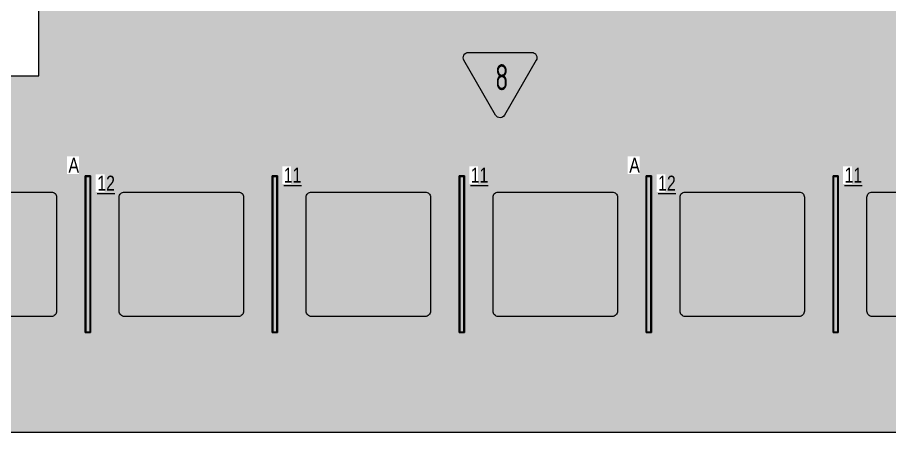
# Model space of a CAD drawing. Header units: millimetres. Extents: x -547274 to 397870, y -45599 to 141350.
# Drawn here: x -186279 to -177918, y 75166 to 79140 of the extents above; entities that cross this region are included whole.
import ezdxf

# ---------------------------------------------------------------- set-up
doc = ezdxf.new("R2010")
doc.units = ezdxf.units.MM
for name, color, linetype, lineweight in [('_ЭОМ_ОБЩ_Освещение_текст тип светильника', 172, 'Continuous', 50), ('_ЭОМ_светильник А', 1, 'Continuous', 35), ('_ЭОМ_светильник Р', 4, 'Continuous', 35), ('АР_Потолки_Штриховка', 252, 'Continuous', 0)]:
    doc.layers.add(name, color=color, linetype=linetype, lineweight=lineweight)
for name, color, linetype, lineweight, true_color in [('АР_Потолок_RAL 095 85 40', 7, 'Continuous', 5, 0xddc87a), ('АР_Потолок_RAL 100 70 20', 7, 'Continuous', 5, 0xb3ac85), ('АР_Потолок_Покраска', 7, 'Continuous', 5, 0x007399), ('АР_Потолок_Текстура дерево', 7, 'Continuous', 5, 0xe7bf8e)]:
    doc.layers.add(name, color=color, linetype=linetype, lineweight=lineweight, true_color=true_color)
doc.styles.add('ISOCPEUR', font='isocpeur.ttf', dxfattribs={"height": 800})
doc.styles.add('ГОСТ', font='cad.shx', dxfattribs={"width": 0.8})

# ---------------------------------------------------------------- blocks, each defined once
blk = doc.blocks.new('RVE-PLS5070-1500-P')
at = {"color": 0, "linetype": 'ByBlock', "lineweight": -2, "ltscale": 40}
for points in [[(750, -25), (-750, -25), (-750, 25), (750, 25)], [(745, -20), (-745, -20), (-745, 20), (745, 20)]]:
    blk.add_lwpolyline(points, close=True, dxfattribs=at)

msp = doc.modelspace()

# ---------------------------------------------------------------- hatches: boundary and pattern name
at = {"layer": 'АР_Потолки_Штриховка', "ltscale": 100, "true_color": 0xf8f6b0}
h = msp.add_hatch(color=51, dxfattribs=at)
h.dxf.hatch_style = 1
h.paths.add_polyline_path([(-185622.9, 77618), (-185622.9, 76128), (-185582.9, 76128), (-185582.9, 77618)])
h = msp.add_hatch(color=51, dxfattribs=at)
h.dxf.hatch_style = 1
h.paths.add_polyline_path([(-183830.9, 77618), (-183830.9, 76128), (-183790.9, 76128), (-183790.9, 77618)])
h = msp.add_hatch(color=51, dxfattribs=at)
h.dxf.hatch_style = 1
h.paths.add_polyline_path([(-182038.9, 77618), (-182038.9, 76128), (-181998.9, 76128), (-181998.9, 77618)])
h = msp.add_hatch(color=51, dxfattribs=at)
h.dxf.hatch_style = 1
h.paths.add_polyline_path([(-180246.9, 77618), (-180246.9, 76128), (-180206.9, 76128), (-180206.9, 77618)])
h = msp.add_hatch(color=51, dxfattribs=at)
h.dxf.hatch_style = 1
h.paths.add_polyline_path([(-178454.9, 77618), (-178454.9, 76128), (-178414.9, 76128), (-178414.9, 77618)])
at = {"layer": 'АР_Потолок_RAL 095 85 40', "transparency": 33554687}
h = msp.add_hatch(color=256, dxfattribs=at)
h.dxf.hatch_style = 1
h.paths.add_polyline_path([(-185902.9, 77419, 0.414214), (-185952.9, 77469), (-187044.9, 77469, 0.414214), (-187094.9, 77419), (-187094.9, 76327, 0.414214), (-187044.9, 76277), (-185952.9, 76277, 0.414214), (-185902.9, 76327)])
h = msp.add_hatch(color=256, dxfattribs=at)
h.dxf.hatch_style = 1
h.paths.add_polyline_path([(-180526.9, 77419, 0.414214), (-180576.9, 77469), (-181668.9, 77469, 0.414214), (-181718.9, 77419), (-181718.9, 76327, 0.414214), (-181668.9, 76277), (-180576.9, 76277, 0.414214), (-180526.9, 76327)])
at = {"layer": 'АР_Потолок_RAL 100 70 20', "transparency": 33554687}
h = msp.add_hatch(color=256, dxfattribs=at)
h.dxf.hatch_style = 1
h.paths.add_polyline_path([(-184110.9, 77419, 0.414214), (-184160.9, 77469), (-185252.9, 77469, 0.414214), (-185302.9, 77419), (-185302.9, 76327, 0.414214), (-185252.9, 76277), (-184160.9, 76277, 0.414214), (-184110.9, 76327)])
h = msp.add_hatch(color=256, dxfattribs=at)
h.dxf.hatch_style = 1
h.paths.add_polyline_path([(-178734.9, 77419, 0.414214), (-178784.9, 77469), (-179876.9, 77469, 0.414214), (-179926.9, 77419), (-179926.9, 76327, 0.414214), (-179876.9, 76277), (-178784.9, 76277, 0.414214), (-178734.9, 76327)])
at = {"layer": 'АР_Потолок_Покраска'}
h = msp.add_hatch(dxfattribs=at)
h.set_pattern_fill('CROSS', color=256, scale=25)
h.set_pattern_definition([(0, (-416405.63, 48417.43), (158.75, 158.75), [79.375, -238.125]), (90, (-416365.94, 48377.74), (-158.75, 158.75), [79.375, -238.125])])
h.paths.add_polyline_path([(-186073.9, 86190), (-177808.9, 86200), (-177808.9, 78580.3), (-165736.3, 78580.3), (-165736.6, 75165.7), (-189341.1, 75165.7), (-189341.4, 78580.3), (-186073.9, 78580.3)])
at = {"layer": 'АР_Потолок_Текстура дерево', "transparency": 33554687}
h = msp.add_hatch(color=256, dxfattribs=at)
h.dxf.hatch_style = 1
h.paths.add_polyline_path([(-182318.9, 77419, 0.414214), (-182368.9, 77469), (-183460.9, 77469, 0.414214), (-183510.9, 77419), (-183510.9, 76327, 0.414214), (-183460.9, 76277), (-182368.9, 76277, 0.414214), (-182318.9, 76327)])
h = msp.add_hatch(color=256, dxfattribs=at)
h.dxf.hatch_style = 1
h.paths.add_polyline_path([(-178134.9, 76327, 0.414214), (-178084.9, 76277), (-176992.9, 76277, 0.414214), (-176942.9, 76327), (-176942.9, 77419, 0.414214), (-176992.9, 77469), (-178084.9, 77469, 0.414214), (-178134.9, 77419)])

# ---------------------------------------------------------------- linework, layer by layer
msp.add_lwpolyline([(-186073.9, 86350.7), (-177808.9, 86350.7), (-177808.9, 78580.3), (-165736.3, 78580.3), (-165736.6, 75165.7), (-189341.1, 75165.7), (-189341.4, 78580.3), (-186073.9, 78580.3)], close=True)
msp.add_lwpolyline([(-181955.4, 78805.3), (-181349.2, 78805.3, -0.577349), (-181305.9, 78730.3), (-181609, 78205.3, -0.577354), (-181695.6, 78205.3), (-181998.7, 78730.3, -0.577349), (-181955.4, 78805.3, -0.000002)], format="xyb")
at = {"layer": 'АР_Потолки_Штриховка', "color": 18, "ltscale": 100, "true_color": 0x000000}
for points in [[(-185627.9, 77623), (-185627.9, 76123), (-185577.9, 76123), (-185577.9, 77623)], [(-185622.9, 77618), (-185622.9, 76128), (-185582.9, 76128), (-185582.9, 77618)], [(-183835.9, 77623), (-183835.9, 76123), (-183785.9, 76123), (-183785.9, 77623)], [(-183830.9, 77618), (-183830.9, 76128), (-183790.9, 76128), (-183790.9, 77618)], [(-182043.9, 77623), (-182043.9, 76123), (-181993.9, 76123), (-181993.9, 77623)], [(-182038.9, 77618), (-182038.9, 76128), (-181998.9, 76128), (-181998.9, 77618)], [(-180251.9, 77623), (-180251.9, 76123), (-180201.9, 76123), (-180201.9, 77623)], [(-180246.9, 77618), (-180246.9, 76128), (-180206.9, 76128), (-180206.9, 77618)], [(-178459.9, 77623), (-178459.9, 76123), (-178409.9, 76123), (-178409.9, 77623)], [(-178454.9, 77618), (-178454.9, 76128), (-178414.9, 76128), (-178414.9, 77618)]]:
    msp.add_lwpolyline(points, close=True, dxfattribs=at)
at = {"layer": 'АР_Потолки_Штриховка', "color": 18, "lineweight": 18, "ltscale": 100, "true_color": 0x000000}
for points in [[(-185627.9, 77623), (-185627.9, 76123), (-185577.9, 76123), (-185577.9, 77623)], [(-185622.9, 77618), (-185622.9, 76128), (-185582.9, 76128), (-185582.9, 77618)], [(-183835.9, 77623), (-183835.9, 76123), (-183785.9, 76123), (-183785.9, 77623)], [(-183830.9, 77618), (-183830.9, 76128), (-183790.9, 76128), (-183790.9, 77618)], [(-182043.9, 77623), (-182043.9, 76123), (-181993.9, 76123), (-181993.9, 77623)], [(-182038.9, 77618), (-182038.9, 76128), (-181998.9, 76128), (-181998.9, 77618)], [(-180251.9, 77623), (-180251.9, 76123), (-180201.9, 76123), (-180201.9, 77623)], [(-180246.9, 77618), (-180246.9, 76128), (-180206.9, 76128), (-180206.9, 77618)], [(-178459.9, 77623), (-178459.9, 76123), (-178409.9, 76123), (-178409.9, 77623)], [(-178454.9, 77618), (-178454.9, 76128), (-178414.9, 76128), (-178414.9, 77618)]]:
    msp.add_lwpolyline(points, close=True, dxfattribs=at)
at = {"layer": 'АР_Потолки_Штриховка', "color": 18, "ltscale": 100, "true_color": 0x000000}
for points in [[(-187094.9, 76327), (-187094.9, 77419, -0.414214), (-187044.9, 77469), (-185952.9, 77469, -0.414214), (-185902.9, 77419), (-185902.9, 76327, -0.414214), (-185952.9, 76277), (-187044.9, 76277, -0.414214)], [(-185302.9, 76327), (-185302.9, 77419, -0.414214), (-185252.9, 77469), (-184160.9, 77469, -0.414214), (-184110.9, 77419), (-184110.9, 76327, -0.414214), (-184160.9, 76277), (-185252.9, 76277, -0.414214)], [(-183510.9, 76327), (-183510.9, 77419, -0.414214), (-183460.9, 77469), (-182368.9, 77469, -0.414214), (-182318.9, 77419), (-182318.9, 76327, -0.414214), (-182368.9, 76277), (-183460.9, 76277, -0.414214)], [(-181718.9, 76327), (-181718.9, 77419, -0.414214), (-181668.9, 77469), (-180576.9, 77469, -0.414214), (-180526.9, 77419), (-180526.9, 76327, -0.414214), (-180576.9, 76277), (-181668.9, 76277, -0.414214)], [(-179926.9, 76327), (-179926.9, 77419, -0.414214), (-179876.9, 77469), (-178784.9, 77469, -0.414214), (-178734.9, 77419), (-178734.9, 76327, -0.414214), (-178784.9, 76277), (-179876.9, 76277, -0.414214)], [(-178134.9, 76327), (-178134.9, 77419, -0.414214), (-178084.9, 77469), (-176992.9, 77469, -0.414214), (-176942.9, 77419), (-176942.9, 76327, -0.414214), (-176992.9, 76277), (-178084.9, 76277, -0.414214)]]:
    msp.add_lwpolyline(points, format="xyb", close=True, dxfattribs=at)

# ---------------------------------------------------------------- block references
at = {"layer": '_ЭОМ_светильник А', "color": 18, "lineweight": 18, "ltscale": 100, "true_color": 0x000000, "rotation": 270}
for p in [(-185602.9, 76873), (-180226.9, 76873)]:
    msp.add_blockref('RVE-PLS5070-1500-P', p, dxfattribs=at)
at = {"layer": '_ЭОМ_светильник Р', "color": 18, "lineweight": 18, "ltscale": 100, "true_color": 0x000000, "rotation": 89.99999999999997}
for p in [(-183810.9, 76873), (-182018.9, 76873), (-178434.9, 76873)]:
    msp.add_blockref('RVE-PLS5070-1500-P', p, dxfattribs=at)

# ---------------------------------------------------------------- texts
at = {"insert": (-181701.7, 78693.2), "char_height": 250, "width": 294.334, "attachment_point": 1, "style": 'ISOCPEUR'}
msp.add_mtext('{\\W0.7;8}', dxfattribs=at)

# ---------------------------------------------------------------- next in the draw order: texts
at = {"layer": '_ЭОМ_ОБЩ_Освещение_текст тип светильника', "color": 18, "lineweight": 18, "ltscale": 40, "true_color": 0x000000, "char_height": 142.19, "width": 55.872, "attachment_point": 1, "style": 'ГОСТ', "bg_fill": 3, "box_fill_scale": 1.1, "bg_fill_color": 256, "bg_fill_transparency": 0}
for s, insert in [('{\\L11}', (-183726, 77702)), ('{\\L11}', (-181934, 77702)), ('{\\L11}', (-178350, 77702)), ('{\\L12}', (-185513.2, 77625.5, 0)), ('{\\L12}', (-180137.2, 77625.5, 0))]:
    msp.add_mtext(s, dxfattribs=dict(at, insert=insert))
at = {"layer": '_ЭОМ_светильник А', "color": 18, "lineweight": 18, "ltscale": 100, "true_color": 0x000000, "char_height": 142.2, "width": 86.044, "attachment_point": 1, "style": 'ГОСТ', "bg_fill": 3, "box_fill_scale": 1.1, "bg_fill_color": 256, "bg_fill_transparency": 0}
for insert in [(-185789.5, 77796.7), (-180413.5, 77796.7)]:
    msp.add_mtext('А', dxfattribs=dict(at, insert=insert))

doc.saveas('drawing.dxf')
